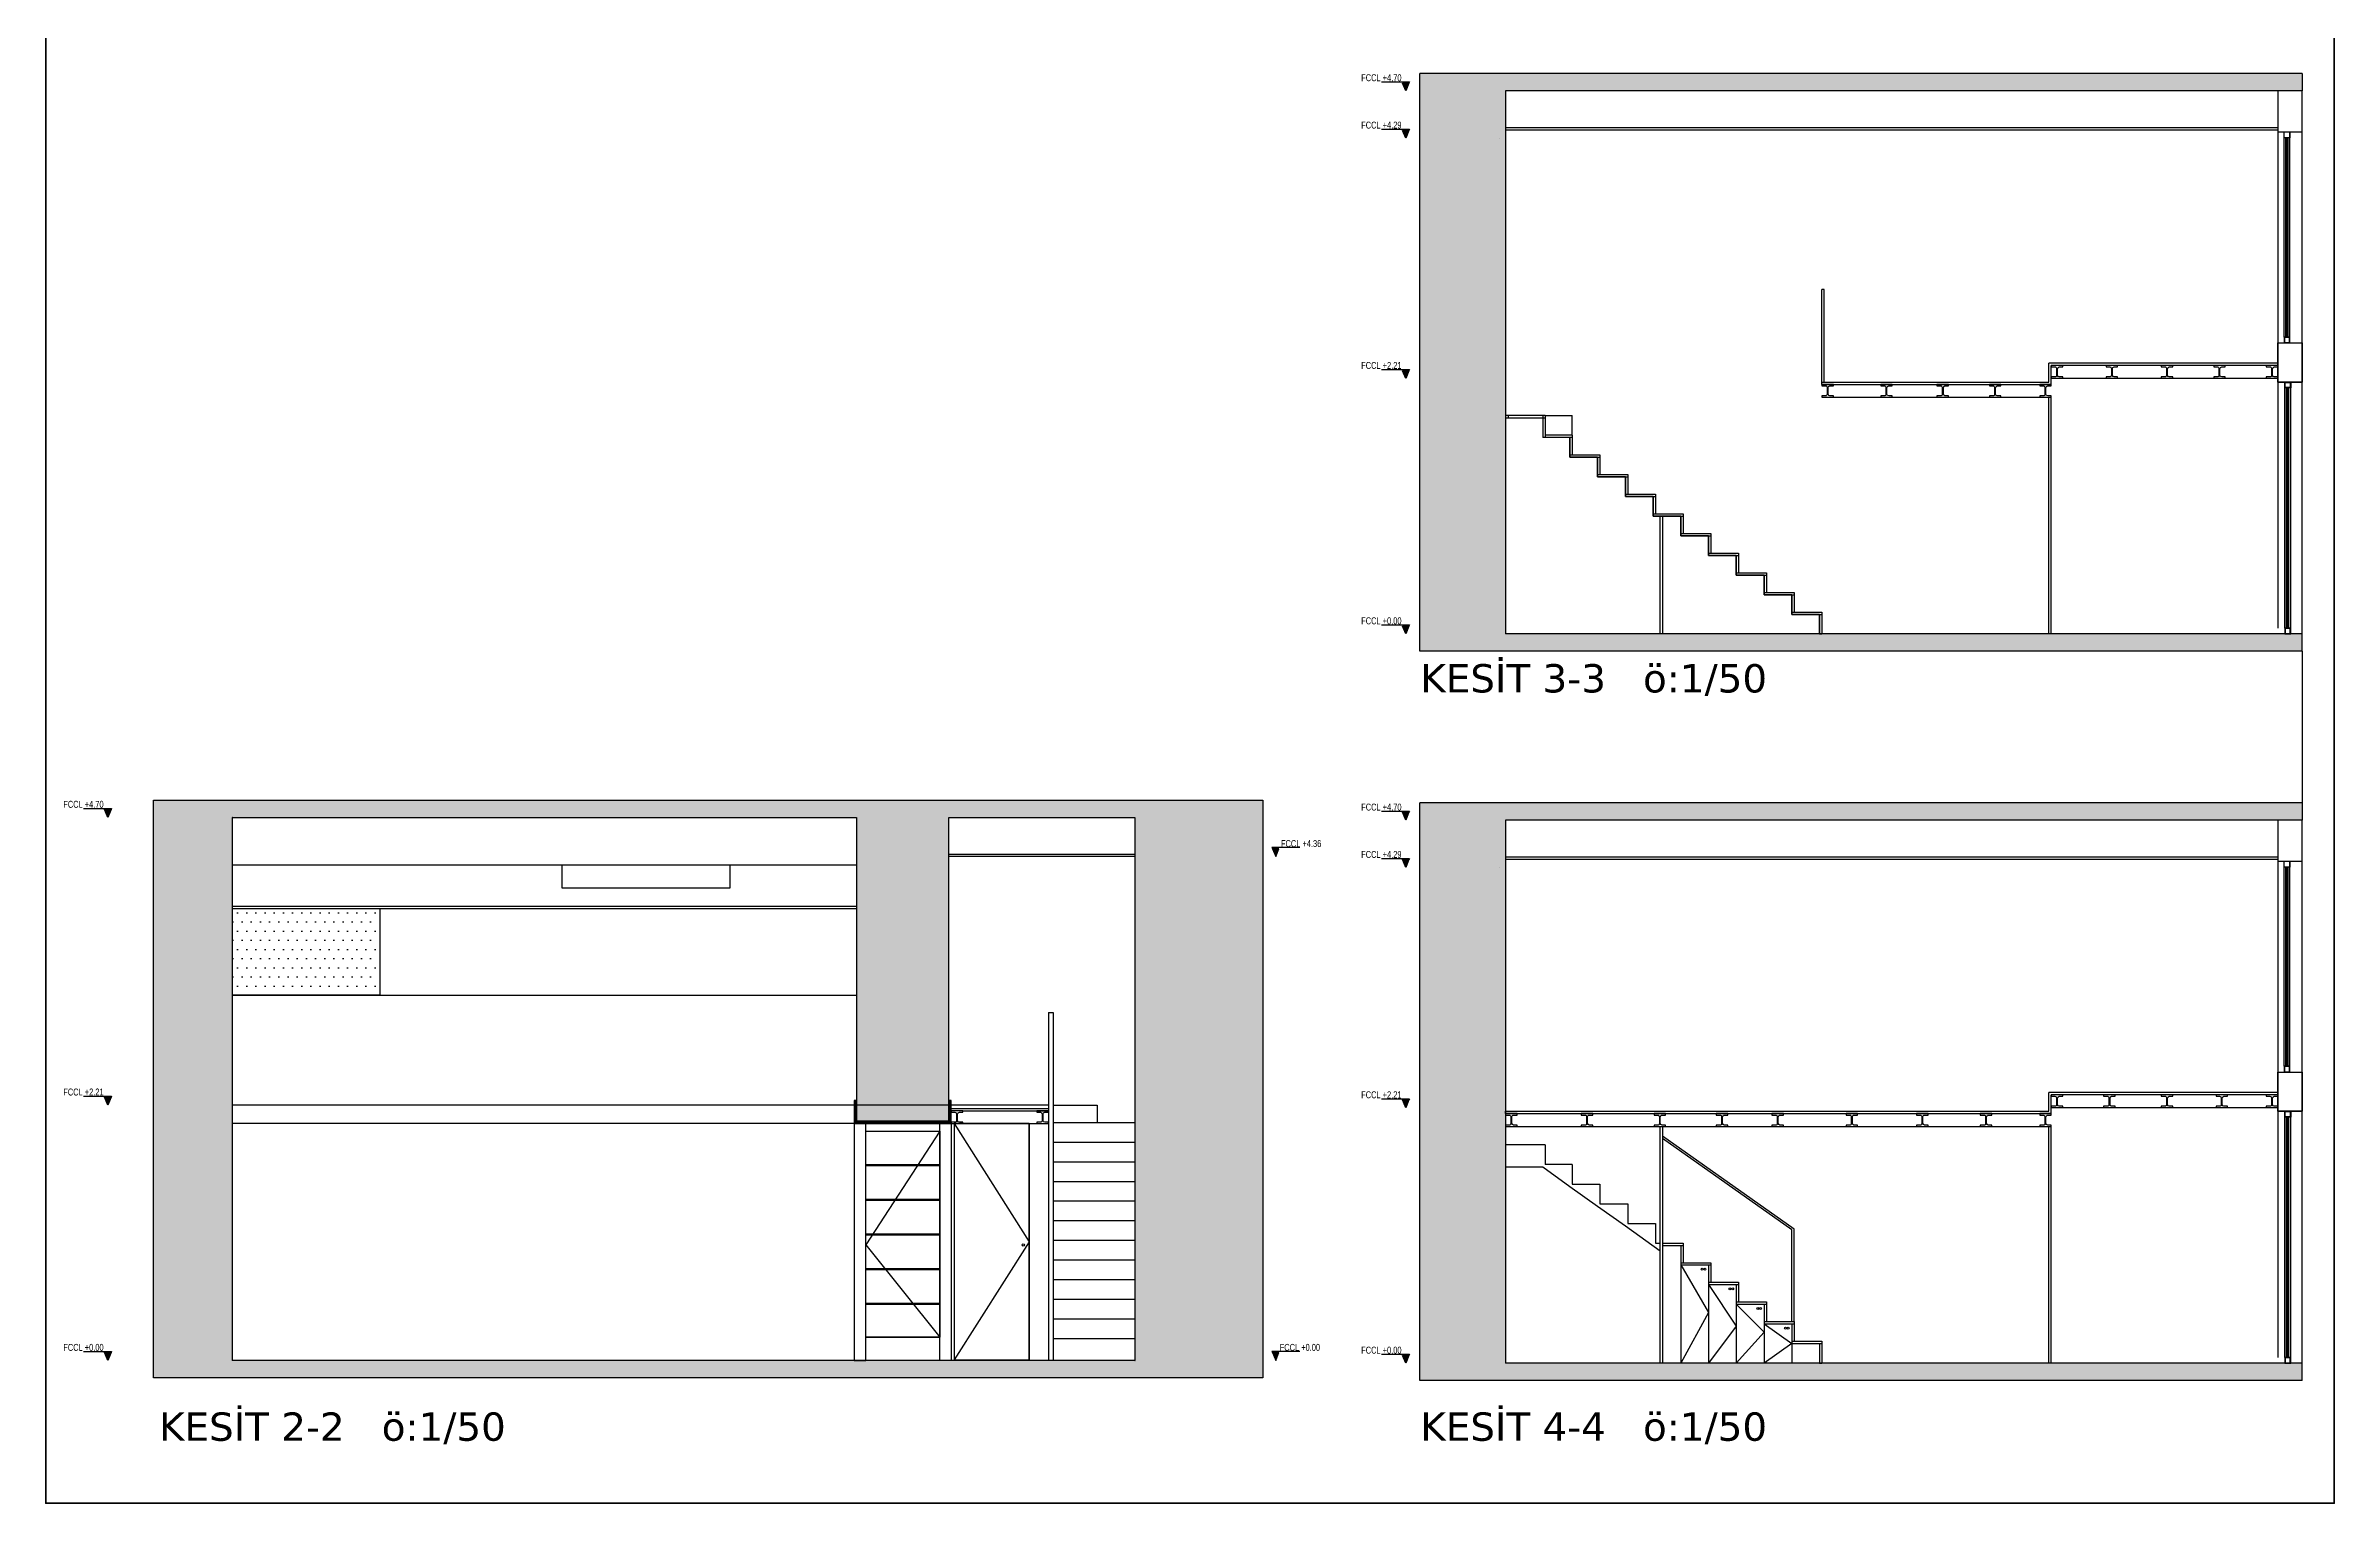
# Model space of a CAD drawing. Header units: centimetres. Extents: x -172755 to -168367, y -82915 to -78980.
# Drawn here: x -172755 to -170776, y -82915 to -81654 of the extents above; entities that cross this region are included whole.
import ezdxf
from ezdxf.enums import TextEntityAlignment as Align

# ---------------------------------------------------------------- set-up
doc = ezdxf.new("R2010")
doc.units = ezdxf.units.CM
doc.header["$LTSCALE"] = 50
for name, pattern in [('DOT', [0.25, 0, -0.25]), ('GF$0$HIDDEN', [0.375, 0.25, -0.125]), ('GF_alt_2$0$HIDDEN', [0.375, 0.25, -0.125]), ('HIDDEN', [9.525, 6.35, -3.175])]:
    doc.linetypes.add(name, pattern=pattern)
doc.layers.get('0').update_dxf_attribs({"color": 161, "lineweight": 35})
for name, color, linetype in [('DIM', 1, 'Continuous'), ('DIM_20', 61, 'Continuous'), ('DIM_50', 61, 'Continuous'), ('DOORS_VIEW', 3, 'Continuous'), ('FURNITURE', 3, 'Continuous'), ('GF$0$DOORS', 4, 'Continuous'), ('GF$0$WALL_PROJECTION', 253, 'GF$0$HIDDEN'), ('GF$0$WOOD_CLADDING', 44, 'Continuous'), ('Levels1_50', 4, 'Continuous'), ('PROFILE', 5, 'Continuous'), ('PROFILE_VIEW', 3, 'Continuous'), ('STONE_CLADDING', 41, 'Continuous'), ('STRUCT_BEAM', 30, 'Continuous'), ('SYMBOL', 7, 'Continuous'), ('TEXT_50', 5, 'Continuous'), ('VIEW', 153, 'Continuous'), ('WALL_GYPSUM_SECTION', 4, 'Continuous'), ('WALL_HATCH', 3, 'Continuous'), ('WALL_PROJECTION', 253, 'HIDDEN'), ('WALL_SECTION', 1, 'Continuous'), ('WALL_VIEW', 7, 'Continuous'), ('WIN_GLASS', 4, 'Continuous'), ('WOOD_CLADDING', 44, 'Continuous')]:
    doc.layers.add(name, color=color, linetype=linetype)
doc.styles.add('ROM0', font='ROMANS.SHX')
doc.styles.get("Standard").update_dxf_attribs({"font": 'arial.ttf'})
doc.styles.add('SWISS', font='swisscl.ttf')

# ---------------------------------------------------------------- blocks, each defined once
blk = doc.blocks.new('-ENSTA01')
at = {"layer": 'DIM', "color": 5}
blk.add_lwpolyline([(-540, 200), (83, 200), (72, 175), (72, 175), (0, 0), (-72, 175), (72, 175)], dxfattribs=at)
at = {"layer": 'DIM', "color": 252}
blk.add_solid([(0, 0), (-72, 175), (72, 175)], dxfattribs=at)
at = {"layer": 'DIM_20', "color": 3, "style": 'ROM0'}
blk.add_attdef('%%P0.00', (-543, 249), '', height=120, dxfattribs=at)

msp = doc.modelspace()

# ---------------------------------------------------------------- hatches: boundary and pattern name
at = {"layer": 'STONE_CLADDING'}
h = msp.add_hatch(dxfattribs=at)
h.set_pattern_fill('ANSI31', color=256, scale=0.2, style=0)
h.set_pattern_definition([(45, (-190525.346, -83033.25525), (-0.449012806, 0.449012806), [])])
h.paths.add_polyline_path([(-172054.1, -82566.4), (-172056.1, -82566.4), (-172056.1, -82584.4), (-172056.1, -82586.4), (-171972.1, -82586.4), (-171972.1, -82566.4), (-171974.1, -82566.4), (-171974.1, -82584.4), (-172054.1, -82584.4)])
at = {"layer": 'VIEW'}
h = msp.add_hatch(dxfattribs=at)
h.set_pattern_fill('DOTS', color=256, scale=5, style=0)
h.set_pattern_definition([(180, (-172466.552, -82475.4144), (-3.96875, 7.9375), [0, -7.9375])])
h.paths.add_polyline_path([(-172594, -82400.4), (-172466.6, -82400.4), (-172466.6, -82475.4), (-172594, -82475.4)])
at = {"layer": 'WALL_HATCH'}
h = msp.add_hatch(dxfattribs=at)
h.set_pattern_fill('ANSI33', color=256, angle=360, style=0)
h.set_pattern_definition([(45, (-180845.7617, -83988.217), (-4.490128, 4.490128), []), (45, (-180841.2716, -83988.217), (-4.490128, 4.490128), [3.175, -1.5875])])
h.paths.add_polyline_path([(-171566.7, -82177.7), (-170803.3, -82177.7), (-170803.3, -82162.7), (-171492.6, -82162.7), (-171492.6, -81692.7), (-170803.3, -81692.7), (-170803.3, -81677.7), (-171566.7, -81677.7)])
h = msp.add_hatch(dxfattribs=at)
h.set_pattern_fill('ANSI33', color=256, angle=360, style=0)
h.set_pattern_definition([(45, (-195103.704, -86554.494), (-4.490128, 4.490128), []), (45, (-195099.214, -86554.494), (-4.490128, 4.490128), [3.175, -1.5875])])
h.paths.add_polyline_path([(-171974.1, -82321.4), (-171813.2, -82321.4), (-171813.2, -82355.4), (-171702.5, -82355.4), (-171702.5, -82306.4), (-172662.3, -82306.4), (-172662.3, -82321.4), (-172594, -82321.4), (-172054.1, -82321.4), (-172054.1, -82400.4), (-172054.1, -82400.4), (-172054.1, -82475.4), (-172054.1, -82475.4), (-172054.1, -82584.4), (-171974.1, -82584.4), (-171974.1, -82566.4), (-171974.1, -82566.4)])
h.paths.add_polyline_path([(-171702.5, -82355.4), (-171813.2, -82355.4), (-171813.2, -82573.4), (-171813.2, -82741.4), (-171812.7, -82741.4), (-171812.7, -82743.4), (-171813.2, -82743.4), (-171813.2, -82791.4), (-171702.5, -82791.4)])
h.paths.add_polyline_path([(-172594, -82570.4), (-172662.3, -82570.4), (-172662.3, -82791.4), (-172594, -82791.4), (-172594, -82781.4), (-172594, -82704.4), (-172594, -82696.4)])
h.paths.add_polyline_path([(-172594, -82321.4), (-172662.3, -82321.4), (-172662.3, -82570.4), (-172594, -82570.4)], flags=17)
h.paths.add_polyline_path([(-171702.5, -82806.4), (-171702.5, -82791.4), (-171813.2, -82791.4), (-171974.1, -82791.4), (-172594, -82791.4), (-172662.3, -82791.4), (-172662.3, -82806.4)])
h = msp.add_hatch(dxfattribs=at)
h.set_pattern_fill('ANSI33', color=256, angle=360, style=0)
h.set_pattern_definition([(45, (-180845.7617, -84619.3876), (-4.490128, 4.490128), []), (45, (-180841.2716, -84619.3876), (-4.490128, 4.490128), [3.175, -1.5875])])
h.paths.add_polyline_path([(-171566.7, -82808.8), (-170803.3, -82808.8), (-170803.3, -82793.8), (-171492.6, -82793.8), (-171492.6, -82323.8), (-170803.3, -82323.8), (-170803.3, -82308.8), (-171566.7, -82308.8)])

# ---------------------------------------------------------------- linework, layer by layer
msp.add_lwpolyline([(-172755.5, -81603.2), (-170775.6, -81603.2), (-170775.6, -82915), (-172755.5, -82915)], close=True)
at = {"layer": 'DIM_50'}
for p, q in [((-170824.4, -81728.2), (-170803.3, -81728.2)), ((-171218.9, -81944.7), (-171218.9, -81864.7)), ((-171216.9, -81864.7), (-171218.9, -81864.7)), ((-171216.9, -81944.7), (-171216.9, -81864.7)), ((-171218.9, -81944.7), (-171022.4, -81944.7)), ((-171218.9, -81946.7), (-171218.9, -81944.7)), ((-171218.9, -81946.7), (-171020.4, -81946.7)), ((-171022.4, -81944.7), (-171022.4, -81928.3)), ((-170824.4, -81928.3), (-171022.4, -81928.3)), ((-171020.4, -81946.7), (-171020.4, -81930.3)), ((-170824.4, -81930.3), (-171020.4, -81930.3)), ((-171010.4, -81941.3), (-170834.4, -81941.3)), ((-171492.6, -81957.7), (-171492.6, -82162.7)), ((-171208.9, -81957.7), (-171030.4, -81957.7)), ((-171458.4, -81973.7), (-171492.6, -81973.7)), ((-171458.4, -81975.9), (-171492.6, -81975.9)), ((-171490.4, -81973.9), (-171490.4, -81975.9)), ((-171460.4, -81973.7), (-171460.4, -81992.7)), ((-171458.4, -81973.7), (-171458.4, -81992.7)), ((-171458.4, -81973.7), (-171434.9, -81973.7)), ((-171434.9, -81990.7), (-171434.9, -81973.7)), ((-171434.9, -81992.7), (-171460.4, -81992.7)), ((-171434.9, -81990.7), (-171458.4, -81990.7)), ((-171436.9, -81992.7), (-171436.9, -82009.7)), ((-171434.9, -81990.7), (-171434.9, -82007.7)), ((-171436.9, -82007.7), (-171410.9, -82007.7)), ((-171436.9, -82009.7), (-171410.9, -82009.7)), ((-171412.9, -82009.7), (-171412.9, -82026.7)), ((-171412.9, -82024.7), (-171386.9, -82024.7)), ((-171410.9, -82007.7), (-171410.9, -82009.7)), ((-171410.9, -82008.7), (-171410.9, -82024.7)), ((-171386.9, -82024.7), (-171386.9, -82026.7)), ((-171386.9, -82025.7), (-171386.9, -82041.7)), ((-171412.9, -82026.7), (-171386.9, -82026.7)), ((-171388.9, -82026.7), (-171388.9, -82043.7)), ((-171388.9, -82041.7), (-171362.9, -82041.7)), ((-171388.9, -82043.7), (-171362.9, -82043.7)), ((-171364.9, -82043.7), (-171364.9, -82060.7)), ((-171362.9, -82041.7), (-171362.9, -82043.7)), ((-171362.9, -82042.7), (-171362.9, -82058.7)), ((-171364.9, -82058.7), (-171338.9, -82058.7)), ((-171364.9, -82060.7), (-171338.9, -82060.7)), ((-171340.9, -82060.7), (-171340.9, -82077.7)), ((-171338.9, -82058.7), (-171338.9, -82060.7)), ((-171338.9, -82059.7), (-171338.9, -82075.7)), ((-171340.9, -82075.7), (-171314.9, -82075.7)), ((-171340.9, -82077.7), (-171314.9, -82077.7)), ((-171316.9, -82077.7), (-171316.9, -82094.7)), ((-171314.9, -82075.7), (-171314.9, -82077.7)), ((-171314.9, -82076.7), (-171314.9, -82092.7)), ((-171316.9, -82092.7), (-171290.9, -82092.7)), ((-171316.9, -82094.7), (-171290.9, -82094.7)), ((-171292.9, -82094.7), (-171292.9, -82111.7)), ((-171290.9, -82092.7), (-171290.9, -82094.7)), ((-171290.9, -82093.7), (-171290.9, -82109.7)), ((-171292.9, -82109.7), (-171266.9, -82109.7)), ((-171292.9, -82111.7), (-171266.9, -82111.7)), ((-171268.9, -82111.7), (-171268.9, -82128.7)), ((-171266.9, -82109.7), (-171266.9, -82111.7)), ((-171266.9, -82110.7), (-171266.9, -82126.7)), ((-171268.9, -82126.7), (-171242.9, -82126.7)), ((-171268.9, -82128.7), (-171242.9, -82128.7)), ((-171244.9, -82128.7), (-171244.9, -82145.7)), ((-171244.9, -82143.7), (-171218.9, -82143.7)), ((-171242.9, -82126.7), (-171242.9, -82128.7)), ((-171242.9, -82127.7), (-171242.9, -82143.7)), ((-171218.9, -82143.7), (-171218.9, -82145.7)), ((-171218.9, -82144.7), (-171218.9, -82162.7)), ((-171244.9, -82145.7), (-171218.9, -82145.7)), ((-171220.9, -82145.7), (-171220.9, -82162.7)), ((-171220.9, -82162.7), (-171218.9, -82162.7)), ((-170803.3, -82177.7), (-170803.3, -82308.8)), ((-170824.4, -82359.4), (-170803.3, -82359.4)), ((-171888.1, -82490.4), (-171888.1, -82791.4)), ((-171888.1, -82490.4), (-171883.9, -82490.4)), ((-171883.9, -82490.4), (-171883.9, -82791.4)), ((-171022.4, -82575.8), (-171022.4, -82559.5)), ((-170824.4, -82559.5), (-171022.4, -82559.5)), ((-171888.1, -82570.4), (-171972.1, -82570.4)), ((-171972.1, -82573.4), (-171888.1, -82573.4)), ((-171962.1, -82575.4), (-171888.1, -82575.4)), ((-171883.9, -82570.4), (-171845.8, -82570.4)), ((-171845.8, -82570.4), (-171845.8, -82585.4)), ((-171492.6, -82575.8), (-171022.4, -82575.8)), ((-171492.6, -82577.8), (-171492.6, -82575.8)), ((-171492.6, -82577.8), (-171020.4, -82577.8)), ((-171020.4, -82577.8), (-171020.4, -82561.5)), ((-170824.4, -82561.5), (-171020.4, -82561.5)), ((-171010.4, -82572.5), (-170834.4, -82572.5)), ((-171883.9, -82585.4), (-171813.2, -82585.4)), ((-171492.6, -82588.8), (-171492.6, -82793.8)), ((-171482.6, -82588.8), (-171030.4, -82588.8)), ((-171242.9, -82677.8), (-171356.7, -82597.3)), ((-171244.9, -82678.4), (-171356.7, -82599.3)), ((-171883.9, -82602.4), (-171813.2, -82602.4)), ((-171883.9, -82619.4), (-171813.2, -82619.4)), ((-171883.9, -82636.4), (-171813.2, -82636.4)), ((-171492.6, -82623.8), (-171460.4, -82623.8)), ((-171460.4, -82623.8), (-171436.9, -82640.8)), ((-171410.9, -82638.8), (-171410.9, -82640.8)), ((-171883.9, -82653.4), (-171813.2, -82653.4)), ((-171436.9, -82640.8), (-171412.9, -82657.8)), ((-171412.9, -82657.8), (-171388.9, -82674.8)), ((-171386.9, -82655.8), (-171386.9, -82657.8)), ((-171883.9, -82670.4), (-171813.2, -82670.4)), ((-171388.9, -82674.8), (-171358.7, -82696.5)), ((-171362.9, -82672.8), (-171362.9, -82674.8)), ((-171244.9, -82757.8), (-171244.9, -82678.4)), ((-171242.9, -82757.8), (-171242.9, -82677.8)), ((-171883.9, -82687.4), (-171813.2, -82687.4)), ((-171362.9, -82689.8), (-171358.7, -82689.8)), ((-171356.7, -82689.8), (-171338.9, -82689.8)), ((-171356.7, -82691.8), (-171338.9, -82691.8)), ((-171340.9, -82691.8), (-171340.9, -82708.8)), ((-171338.9, -82689.8), (-171338.9, -82691.8)), ((-171338.9, -82690.8), (-171338.9, -82706.8)), ((-171883.9, -82704.4), (-171813.2, -82704.4)), ((-171340.9, -82706.8), (-171314.9, -82706.8)), ((-171340.9, -82708.8), (-171314.9, -82708.8)), ((-171340.9, -82708.8), (-171340.9, -82793.8)), ((-171316.9, -82708.8), (-171316.9, -82725.8)), ((-171314.9, -82706.8), (-171314.9, -82708.8)), ((-171314.9, -82707.8), (-171314.9, -82723.8)), ((-171883.9, -82721.4), (-171813.2, -82721.4)), ((-171883.9, -82738.4), (-171813.2, -82738.4)), ((-171316.9, -82723.8), (-171290.9, -82723.8)), ((-171316.9, -82725.8), (-171290.9, -82725.8)), ((-171316.9, -82725.8), (-171316.9, -82793.8)), ((-171292.9, -82725.8), (-171292.9, -82742.8)), ((-171290.9, -82723.8), (-171290.9, -82725.8)), ((-171290.9, -82724.8), (-171290.9, -82740.8)), ((-171883.9, -82755.4), (-171813.2, -82755.4)), ((-171292.9, -82740.8), (-171266.9, -82740.8)), ((-171292.9, -82742.8), (-171266.9, -82742.8)), ((-171292.9, -82742.8), (-171292.9, -82793.8)), ((-171268.9, -82742.8), (-171268.9, -82759.8)), ((-171268.9, -82757.8), (-171242.9, -82757.8)), ((-171266.9, -82740.8), (-171266.9, -82742.8)), ((-171266.9, -82741.8), (-171266.9, -82757.8)), ((-171242.9, -82757.8), (-171242.9, -82759.8)), ((-171242.9, -82758.8), (-171242.9, -82774.8)), ((-171883.9, -82772.4), (-171813.2, -82772.4)), ((-171268.9, -82759.8), (-171242.9, -82759.8)), ((-171268.9, -82759.8), (-171268.9, -82793.8)), ((-171244.9, -82759.8), (-171244.9, -82776.8)), ((-171244.9, -82774.8), (-171218.9, -82774.8)), ((-171244.9, -82776.8), (-171218.9, -82776.8)), ((-171244.9, -82776.8), (-171244.9, -82793.8)), ((-171220.9, -82776.8), (-171220.9, -82793.8)), ((-171218.9, -82774.8), (-171218.9, -82776.8)), ((-171218.9, -82775.8), (-171218.9, -82793.8)), ((-171220.9, -82793.8), (-171218.9, -82793.8))]:
    msp.add_line(p, q, dxfattribs=at)
for centre in [(-171322.4, -82712.4), (-171320, -82712.4), (-171298.4, -82729.4), (-171296, -82729.4), (-171274.4, -82746.4), (-171272, -82746.4), (-171250.4, -82763.4), (-171248, -82763.4)]:
    msp.add_circle(centre, 0.8, dxfattribs=at)
at = {"layer": 'DOORS_VIEW', "color": 253, "linetype": 'HIDDEN', "ltscale": 30}
for p, q in [((-171972.1, -82570.4), (-172594, -82570.4)), ((-171340.9, -82708.8), (-171316.9, -82749.9)), ((-171316.9, -82725.8), (-171292.9, -82761.7)), ((-171316.9, -82749.9), (-171340.9, -82793.8)), ((-171292.9, -82742.8), (-171268.9, -82766.9)), ((-171292.9, -82761.7), (-171316.9, -82793.8)), ((-171268.9, -82766.9), (-171292.9, -82793.8)), ((-171268.9, -82759.8), (-171244.9, -82776.8)), ((-171244.9, -82776.8), (-171268.9, -82793.8))]:
    msp.add_line(p, q, dxfattribs=at)
msp.add_lwpolyline([(-171969.7, -82586.4), (-171904.7, -82688.8), (-171969.7, -82790.9)], dxfattribs=at)
at = {"layer": 'FURNITURE'}
msp.add_line((-170945.2, -82559.5), (-170947.2, -82559.5), dxfattribs=at)
at = {"layer": 'FURNITURE', "color": 253, "linetype": 'GF_alt_2$0$HIDDEN', "ltscale": 30}
msp.add_lwpolyline([(-171982.1, -82592.9), (-172046.1, -82691.4), (-171982.1, -82771.4)], dxfattribs=at)
at = {"layer": 'FURNITURE'}
msp.add_circle((-171909.8, -82691.4), 1, dxfattribs=at)
at = {"layer": 'GF$0$DOORS'}
for points in [[(-171022.4, -82162.7), (-171022.4, -81957.7)], [(-171020.4, -82162.7), (-171020.4, -81957.7)], [(-171022.4, -82793.8), (-171022.4, -82588.8)], [(-171020.4, -82793.8), (-171020.4, -82588.8)]]:
    msp.add_lwpolyline(points, dxfattribs=at)
at = {"layer": 'GF$0$WALL_PROJECTION', "ltscale": 40}
for p, q in [((-171458.4, -82604.8), (-171492.6, -82604.8)), ((-171458.4, -82604.8), (-171458.4, -82621.8)), ((-171434.9, -82621.8), (-171458.4, -82621.8)), ((-171434.9, -82621.8), (-171434.9, -82638.8)), ((-171434.9, -82638.8), (-171410.9, -82638.8)), ((-171410.9, -82639.8), (-171410.9, -82655.8)), ((-171410.9, -82655.8), (-171386.9, -82655.8)), ((-171386.9, -82656.8), (-171386.9, -82672.8)), ((-171386.9, -82672.8), (-171362.9, -82672.8)), ((-171362.9, -82673.8), (-171362.9, -82689.8))]:
    msp.add_line(p, q, dxfattribs=at)
at = {"layer": 'GF$0$WOOD_CLADDING'}
for p, q in [((-171358.7, -82793.8), (-171358.7, -82588.8)), ((-171356.7, -82588.8), (-171356.7, -82793.8)), ((-171356.7, -82793.8), (-171358.7, -82793.8))]:
    msp.add_line(p, q, dxfattribs=at)
msp.add_lwpolyline([(-171358.7, -82162.7), (-171358.7, -82060.7), (-171356.7, -82060.7), (-171356.7, -82162.7)], close=True, dxfattribs=at)
at = {"layer": 'PROFILE'}
for points in [[(-170818.9, -81728.2), (-170813.9, -81728.2), (-170813.9, -81733.2), (-170818.9, -81733.2), (-170818.9, -81728.2)], [(-170818.9, -81910.7), (-170813.9, -81910.7), (-170813.9, -81905.7), (-170818.9, -81905.7), (-170818.9, -81910.7)], [(-170818.3, -81944.7), (-170813.3, -81944.7), (-170813.3, -81949.7), (-170818.3, -81949.7), (-170818.3, -81944.7)], [(-170818.3, -82162.7), (-170813.3, -82162.7), (-170813.3, -82157.7), (-170818.3, -82157.7), (-170818.3, -82162.7)], [(-170818.9, -82359.4), (-170813.9, -82359.4), (-170813.9, -82364.4), (-170818.9, -82364.4), (-170818.9, -82359.4)], [(-170818.9, -82541.8), (-170813.9, -82541.8), (-170813.9, -82536.8), (-170818.9, -82536.8), (-170818.9, -82541.8)], [(-170818.3, -82575.8), (-170813.3, -82575.8), (-170813.3, -82580.8), (-170818.3, -82580.8), (-170818.3, -82575.8)], [(-170818.3, -82793.8), (-170813.3, -82793.8), (-170813.3, -82788.8), (-170818.3, -82788.8), (-170818.3, -82793.8)]]:
    msp.add_lwpolyline(points, dxfattribs=at)
for points in [[(-170818.6, -81910.4), (-170814.2, -81910.4), (-170814.2, -81906), (-170818.6, -81906)], [(-170818, -81945), (-170813.6, -81945), (-170813.6, -81949.4), (-170818, -81949.4)], [(-170818, -82162.4), (-170813.6, -82162.4), (-170813.6, -82158), (-170818, -82158)], [(-170818.6, -82541.5), (-170814.2, -82541.5), (-170814.2, -82537.1), (-170818.6, -82537.1)], [(-170818, -82576.1), (-170813.6, -82576.1), (-170813.6, -82580.5), (-170818, -82580.5)], [(-170818, -82793.5), (-170813.6, -82793.5), (-170813.6, -82789.1), (-170818, -82789.1)]]:
    msp.add_lwpolyline(points, close=True, dxfattribs=at)
at = {"layer": 'PROFILE_VIEW'}
for p, q in [((-170824.4, -81692.7), (-170824.4, -82157.7)), ((-170818.9, -81905.7), (-170818.9, -81728.2)), ((-170813.9, -81905.7), (-170813.9, -81728.2)), ((-170818.3, -82157.7), (-170818.3, -81949.7)), ((-170813.3, -82157.7), (-170813.3, -81949.7)), ((-170824.4, -82323.8), (-170824.4, -82788.8)), ((-170818.9, -82536.8), (-170818.9, -82359.4)), ((-170813.9, -82536.8), (-170813.9, -82359.4)), ((-170818.3, -82788.8), (-170818.3, -82580.8)), ((-170813.3, -82788.8), (-170813.3, -82580.8))]:
    msp.add_line(p, q, dxfattribs=at)
at = {"layer": 'STONE_CLADDING'}
for points in [[(-172054.1, -82566.4), (-172056.1, -82566.4), (-172056.1, -82584.4), (-172056.1, -82586.4), (-171972.1, -82586.4), (-171972.1, -82566.4), (-171974.1, -82566.4), (-171974.1, -82584.4), (-172054.1, -82584.4), (-172054.1, -82566.4)], [(-172056.1, -82586.4), (-172056.1, -82791.4)], [(-171972.1, -82586.4), (-171972.1, -82791.4)]]:
    msp.add_lwpolyline(points, dxfattribs=at)
at = {"layer": 'STRUCT_BEAM'}
for points in [[(-171208.9, -81946.7), (-171218.9, -81946.7), (-171218.9, -81947.9), (-171215.8, -81947.9, -0.46144), (-171214.4, -81949.6), (-171214.4, -81955.3, -0.472845), (-171215.8, -81956.5), (-171218.9, -81956.5), (-171218.9, -81957.7), (-171208.9, -81957.7), (-171208.9, -81956.5), (-171212, -81956.5, -0.358063), (-171213.5, -81955.3), (-171213.5, -81949.6, -0.368529), (-171212, -81947.9), (-171208.9, -81947.9), (-171208.9, -81946.7)], [(-171158, -81946.7), (-171168, -81946.7), (-171168, -81947.9), (-171164.9, -81947.9, -0.46144), (-171163.5, -81949.6), (-171163.5, -81955.3, -0.472845), (-171164.9, -81956.5), (-171168, -81956.5), (-171168, -81957.7), (-171158, -81957.7), (-171158, -81956.5), (-171161.1, -81956.5, -0.358063), (-171162.6, -81955.3), (-171162.6, -81949.6, -0.368529), (-171161.1, -81947.9), (-171158, -81947.9), (-171158, -81946.7)], [(-171109.3, -81946.7), (-171119.3, -81946.7), (-171119.3, -81947.9), (-171116.2, -81947.9, -0.46144), (-171114.7, -81949.6), (-171114.7, -81955.3, -0.472845), (-171116.2, -81956.5), (-171119.3, -81956.5), (-171119.3, -81957.7), (-171109.3, -81957.7), (-171109.3, -81956.5), (-171112.4, -81956.5, -0.358063), (-171113.8, -81955.3), (-171113.8, -81949.6, -0.368529), (-171112.4, -81947.9), (-171109.3, -81947.9), (-171109.3, -81946.7)], [(-171064, -81946.7), (-171074, -81946.7), (-171074, -81947.9), (-171070.9, -81947.9, -0.46144), (-171069.5, -81949.6), (-171069.5, -81955.3, -0.472845), (-171070.9, -81956.5), (-171074, -81956.5), (-171074, -81957.7), (-171064, -81957.7), (-171064, -81956.5), (-171067.1, -81956.5, -0.358063), (-171068.6, -81955.3), (-171068.6, -81949.6, -0.368529), (-171067.1, -81947.9), (-171064, -81947.9), (-171064, -81946.7)], [(-171020.4, -81946.7), (-171030.4, -81946.7), (-171030.4, -81947.9), (-171027.3, -81947.9, -0.46144), (-171025.9, -81949.6), (-171025.9, -81955.3, -0.472845), (-171027.3, -81956.5), (-171030.4, -81956.5), (-171030.4, -81957.7), (-171020.4, -81957.7), (-171020.4, -81956.5), (-171023.5, -81956.5, -0.358063), (-171025, -81955.3), (-171025, -81949.6, -0.368529), (-171023.5, -81947.9), (-171020.4, -81947.9), (-171020.4, -81946.7)], [(-171010.4, -81930.3), (-171020.4, -81930.3), (-171020.4, -81931.5), (-171017.3, -81931.5, -0.46144), (-171015.9, -81933.2), (-171015.9, -81938.9, -0.472845), (-171017.3, -81940.1), (-171020.4, -81940.1), (-171020.4, -81941.3), (-171010.4, -81941.3), (-171010.4, -81940.1), (-171013.5, -81940.1, -0.358063), (-171015, -81938.9), (-171015, -81933.2, -0.368529), (-171013.5, -81931.5), (-171010.4, -81931.5), (-171010.4, -81930.3)], [(-170963, -81930.3), (-170973, -81930.3), (-170973, -81931.5), (-170969.9, -81931.5, -0.46144), (-170968.4, -81933.2), (-170968.4, -81938.9, -0.472845), (-170969.9, -81940.1), (-170973, -81940.1), (-170973, -81941.3), (-170963, -81941.3), (-170963, -81940.1), (-170966.1, -81940.1, -0.358063), (-170967.5, -81938.9), (-170967.5, -81933.2, -0.368529), (-170966.1, -81931.5), (-170963, -81931.5), (-170963, -81930.3)], [(-170915.3, -81930.3), (-170925.3, -81930.3), (-170925.3, -81931.5), (-170922.2, -81931.5, -0.46144), (-170920.7, -81933.2), (-170920.7, -81938.9, -0.472845), (-170922.2, -81940.1), (-170925.3, -81940.1), (-170925.3, -81941.3), (-170915.3, -81941.3), (-170915.3, -81940.1), (-170918.3, -81940.1, -0.358063), (-170919.8, -81938.9), (-170919.8, -81933.2, -0.368529), (-170918.3, -81931.5), (-170915.3, -81931.5), (-170915.3, -81930.3)], [(-170869.9, -81930.3), (-170879.9, -81930.3), (-170879.9, -81931.5), (-170876.8, -81931.5, -0.46144), (-170875.4, -81933.2), (-170875.4, -81938.9, -0.472845), (-170876.8, -81940.1), (-170879.9, -81940.1), (-170879.9, -81941.3), (-170869.9, -81941.3), (-170869.9, -81940.1), (-170873, -81940.1, -0.358063), (-170874.5, -81938.9), (-170874.5, -81933.2, -0.368529), (-170873, -81931.5), (-170869.9, -81931.5), (-170869.9, -81930.3)], [(-170824.4, -81930.3), (-170834.4, -81930.3), (-170834.4, -81931.5), (-170831.3, -81931.5, -0.46144), (-170829.9, -81933.2), (-170829.9, -81938.9, -0.472845), (-170831.3, -81940.1), (-170834.4, -81940.1), (-170834.4, -81941.3), (-170824.4, -81941.3), (-170824.4, -81940.1), (-170827.5, -81940.1, -0.358063), (-170829, -81938.9), (-170829, -81933.2, -0.368529), (-170827.5, -81931.5), (-170824.4, -81931.5), (-170824.4, -81930.3)], [(-171962.1, -82575.4), (-171972.1, -82575.4), (-171972.1, -82576.6), (-171969, -82576.6, -0.46144), (-171967.5, -82578.3), (-171967.5, -82584, -0.472845), (-171969, -82585.2), (-171972.1, -82585.2), (-171972.1, -82586.4), (-171962.1, -82586.4), (-171962.1, -82585.2), (-171965.1, -82585.2, -0.358063), (-171966.6, -82584), (-171966.6, -82578.3, -0.368529), (-171965.1, -82576.6), (-171962.1, -82576.6), (-171962.1, -82575.4)], [(-171888.1, -82575.4), (-171898.1, -82575.4), (-171898.1, -82576.6), (-171895, -82576.6, -0.46144), (-171893.6, -82578.3), (-171893.6, -82584, -0.472845), (-171895, -82585.2), (-171898.1, -82585.2), (-171898.1, -82586.4), (-171888.1, -82586.4), (-171888.1, -82585.2), (-171891.2, -82585.2, -0.358063), (-171892.7, -82584), (-171892.7, -82578.3, -0.368529), (-171891.2, -82576.6), (-171888.1, -82576.6), (-171888.1, -82575.4)], [(-171482.6, -82577.8), (-171492.6, -82577.8), (-171492.6, -82579), (-171489.5, -82579, -0.46144), (-171488.1, -82580.8), (-171488.1, -82586.4, -0.472845), (-171489.5, -82587.7), (-171492.6, -82587.7), (-171492.6, -82588.8), (-171482.6, -82588.8), (-171482.6, -82587.7), (-171485.7, -82587.7, -0.358063), (-171487.2, -82586.4), (-171487.2, -82580.8, -0.368529), (-171485.7, -82579), (-171482.6, -82579), (-171482.6, -82577.8)], [(-171417.1, -82577.8), (-171427.1, -82577.8), (-171427.1, -82579), (-171424, -82579, -0.46144), (-171422.5, -82580.8), (-171422.5, -82586.4, -0.472845), (-171424, -82587.7), (-171427.1, -82587.7), (-171427.1, -82588.8), (-171417.1, -82588.8), (-171417.1, -82587.7), (-171420.2, -82587.7, -0.358063), (-171421.6, -82586.4), (-171421.6, -82580.8, -0.368529), (-171420.2, -82579), (-171417.1, -82579), (-171417.1, -82577.8)], [(-171354.1, -82577.8), (-171364.1, -82577.8), (-171364.1, -82579), (-171361, -82579, -0.46144), (-171359.5, -82580.8), (-171359.5, -82586.4, -0.472845), (-171361, -82587.7), (-171364.1, -82587.7), (-171364.1, -82588.8), (-171354.1, -82588.8), (-171354.1, -82587.7), (-171357.2, -82587.7, -0.358063), (-171358.7, -82586.4), (-171358.7, -82580.8, -0.368529), (-171357.2, -82579), (-171354.1, -82579), (-171354.1, -82577.8)], [(-171300.2, -82577.8), (-171310.2, -82577.8), (-171310.2, -82579), (-171307.1, -82579, -0.46144), (-171305.6, -82580.8), (-171305.6, -82586.4, -0.472845), (-171307.1, -82587.7), (-171310.2, -82587.7), (-171310.2, -82588.8), (-171300.2, -82588.8), (-171300.2, -82587.7), (-171303.3, -82587.7, -0.358063), (-171304.8, -82586.4), (-171304.8, -82580.8, -0.368529), (-171303.3, -82579), (-171300.2, -82579), (-171300.2, -82577.8)], [(-171252.1, -82577.8), (-171262.1, -82577.8), (-171262.1, -82579), (-171259, -82579, -0.46144), (-171257.5, -82580.8), (-171257.5, -82586.4, -0.472845), (-171259, -82587.7), (-171262.1, -82587.7), (-171262.1, -82588.8), (-171252.1, -82588.8), (-171252.1, -82587.7), (-171255.2, -82587.7, -0.358063), (-171256.6, -82586.4), (-171256.6, -82580.8, -0.368529), (-171255.2, -82579), (-171252.1, -82579), (-171252.1, -82577.8)], [(-171188, -82577.8), (-171198, -82577.8), (-171198, -82579), (-171194.9, -82579, -0.46144), (-171193.4, -82580.8), (-171193.4, -82586.4, -0.472845), (-171194.9, -82587.7), (-171198, -82587.7), (-171198, -82588.8), (-171188, -82588.8), (-171188, -82587.7), (-171191.1, -82587.7, -0.358063), (-171192.5, -82586.4), (-171192.5, -82580.8, -0.368529), (-171191.1, -82579), (-171188, -82579), (-171188, -82577.8)], [(-171127, -82577.8), (-171137, -82577.8), (-171137, -82579), (-171133.9, -82579, -0.46144), (-171132.5, -82580.8), (-171132.5, -82586.4, -0.472845), (-171133.9, -82587.7), (-171137, -82587.7), (-171137, -82588.8), (-171127, -82588.8), (-171127, -82587.7), (-171130.1, -82587.7, -0.358063), (-171131.6, -82586.4), (-171131.6, -82580.8, -0.368529), (-171130.1, -82579), (-171127, -82579), (-171127, -82577.8)], [(-171071.8, -82577.8), (-171081.8, -82577.8), (-171081.8, -82579), (-171078.7, -82579, -0.46144), (-171077.2, -82580.8), (-171077.2, -82586.4, -0.472845), (-171078.7, -82587.7), (-171081.8, -82587.7), (-171081.8, -82588.8), (-171071.8, -82588.8), (-171071.8, -82587.7), (-171074.9, -82587.7, -0.358063), (-171076.4, -82586.4), (-171076.4, -82580.8, -0.368529), (-171074.9, -82579), (-171071.8, -82579), (-171071.8, -82577.8)], [(-171020.4, -82577.8), (-171030.4, -82577.8), (-171030.4, -82579), (-171027.3, -82579, -0.46144), (-171025.9, -82580.8), (-171025.9, -82586.4, -0.472845), (-171027.3, -82587.7), (-171030.4, -82587.7), (-171030.4, -82588.8), (-171020.4, -82588.8), (-171020.4, -82587.7), (-171023.5, -82587.7, -0.358063), (-171025, -82586.4), (-171025, -82580.8, -0.368529), (-171023.5, -82579), (-171020.4, -82579), (-171020.4, -82577.8)], [(-171010.4, -82561.5), (-171020.4, -82561.5), (-171020.4, -82562.7), (-171017.3, -82562.7, -0.46144), (-171015.9, -82564.4), (-171015.9, -82570.1, -0.472845), (-171017.3, -82571.3), (-171020.4, -82571.3), (-171020.4, -82572.5), (-171010.4, -82572.5), (-171010.4, -82571.3), (-171013.5, -82571.3, -0.358063), (-171015, -82570.1), (-171015, -82564.4, -0.368529), (-171013.5, -82562.7), (-171010.4, -82562.7), (-171010.4, -82561.5)], [(-170965.1, -82561.5), (-170975.1, -82561.5), (-170975.1, -82562.7), (-170972, -82562.7, -0.46144), (-170970.5, -82564.4), (-170970.5, -82570.1, -0.472845), (-170972, -82571.3), (-170975.1, -82571.3), (-170975.1, -82572.5), (-170965.1, -82572.5), (-170965.1, -82571.3), (-170968.2, -82571.3, -0.358063), (-170969.6, -82570.1), (-170969.6, -82564.4, -0.368529), (-170968.2, -82562.7), (-170965.1, -82562.7), (-170965.1, -82561.5)], [(-170915.3, -82561.5), (-170925.3, -82561.5), (-170925.3, -82562.7), (-170922.2, -82562.7, -0.46144), (-170920.7, -82564.4), (-170920.7, -82570.1, -0.472845), (-170922.2, -82571.3), (-170925.3, -82571.3), (-170925.3, -82572.5), (-170915.3, -82572.5), (-170915.3, -82571.3), (-170918.3, -82571.3, -0.358063), (-170919.8, -82570.1), (-170919.8, -82564.4, -0.368529), (-170918.3, -82562.7), (-170915.3, -82562.7), (-170915.3, -82561.5)], [(-170867.9, -82561.5), (-170877.9, -82561.5), (-170877.9, -82562.7), (-170874.8, -82562.7, -0.46144), (-170873.4, -82564.4), (-170873.4, -82570.1, -0.472845), (-170874.8, -82571.3), (-170877.9, -82571.3), (-170877.9, -82572.5), (-170867.9, -82572.5), (-170867.9, -82571.3), (-170871, -82571.3, -0.358063), (-170872.5, -82570.1), (-170872.5, -82564.4, -0.368529), (-170871, -82562.7), (-170867.9, -82562.7), (-170867.9, -82561.5)], [(-170824.4, -82561.5), (-170834.4, -82561.5), (-170834.4, -82562.7), (-170831.3, -82562.7, -0.46144), (-170829.9, -82564.4), (-170829.9, -82570.1, -0.472845), (-170831.3, -82571.3), (-170834.4, -82571.3), (-170834.4, -82572.5), (-170824.4, -82572.5), (-170824.4, -82571.3), (-170827.5, -82571.3, -0.358063), (-170829, -82570.1), (-170829, -82564.4, -0.368529), (-170827.5, -82562.7), (-170824.4, -82562.7), (-170824.4, -82561.5)]]:
    msp.add_lwpolyline(points, format="xyb", close=True, dxfattribs=at)
at = {"layer": 'SYMBOL', "linetype": 'DOT', "ltscale": 20}
for p, q in [((-171492.6, -81692.7), (-171578.9, -81692.7)), ((-171498.1, -81733.7), (-171578.9, -81733.7)), ((-171492.6, -81941.7), (-171578.9, -81941.7)), ((-171492.6, -82162.7), (-171578.9, -82162.7)), ((-172594, -82321.4), (-172701.8, -82321.4)), ((-171492.6, -82323.8), (-171578.9, -82323.8)), ((-171814.2, -82355.4), (-171691.4, -82355.4)), ((-171498.1, -82364.8), (-171578.9, -82364.8)), ((-172594, -82570.4), (-172701.8, -82570.4)), ((-171492.6, -82572.8), (-171578.9, -82572.8)), ((-172594, -82791.4), (-172701.8, -82791.4)), ((-171813.2, -82791.4), (-171691.4, -82791.4)), ((-171492.6, -82793.8), (-171578.9, -82793.8))]:
    msp.add_line(p, q, dxfattribs=at)
at = {"layer": 'VIEW'}
msp.add_lwpolyline([(-171220.9, -82162.7), (-171220.9, -82162.7), (-171220.9, -82145.7), (-171244.9, -82145.7), (-171244.9, -82128.7), (-171268.9, -82128.7), (-171268.9, -82111.7), (-171292.9, -82111.7), (-171292.9, -82094.7), (-171316.9, -82094.7), (-171316.9, -82077.7), (-171340.9, -82077.7), (-171340.9, -82060.7), (-171364.9, -82060.7), (-171364.9, -82043.7), (-171388.9, -82043.7), (-171388.9, -82026.7), (-171412.9, -82026.7), (-171412.9, -82009.7), (-171436.9, -82009.7), (-171436.9, -81992.7), (-171458.9, -81992.7)], dxfattribs=at)
at = {"layer": 'WALL_GYPSUM_SECTION'}
for points in [[(-170824.4, -81724.7), (-171492.6, -81724.7)], [(-170824.4, -81726.7), (-171492.6, -81726.7)], [(-171813.2, -82353.4), (-171974.2, -82353.4)], [(-171813.2, -82355.4), (-171974.2, -82355.4)], [(-170824.4, -82355.8), (-171492.6, -82355.8)], [(-170824.4, -82357.8), (-171492.6, -82357.8)], [(-172594, -82398.4), (-172054.1, -82398.4)], [(-172594, -82400.4), (-172054.1, -82400.4)]]:
    msp.add_lwpolyline(points, dxfattribs=at)
at = {"layer": 'WALL_PROJECTION', "ltscale": 20}
for points in [[(-172594, -82362.4), (-172054.1, -82362.4)], [(-172309, -82362.4), (-172309, -82382.4), (-172163.5, -82382.4), (-172163.5, -82362.4)]]:
    msp.add_lwpolyline(points, dxfattribs=at)
at = {"layer": 'WALL_SECTION'}
for p, q in [((-170803.3, -81677.7), (-171566.7, -81677.7)), ((-171566.7, -82177.7), (-171566.7, -81677.7)), ((-170803.3, -81677.7), (-170803.3, -81692.7)), ((-170803.3, -81692.7), (-171492.6, -81692.7)), ((-171492.6, -81692.7), (-171492.6, -82162.7)), ((-170803.3, -82162.7), (-171492.6, -82162.7)), ((-170803.3, -82177.7), (-170803.3, -82162.7)), ((-170803.3, -82177.7), (-171566.7, -82177.7)), ((-170803.3, -82308.8), (-171566.7, -82308.8)), ((-171566.7, -82808.8), (-171566.7, -82308.8)), ((-170803.3, -82308.8), (-170803.3, -82323.8)), ((-170803.3, -82323.8), (-171492.6, -82323.8)), ((-171492.6, -82323.8), (-171492.6, -82793.8)), ((-172054.1, -82584.4), (-171974.1, -82584.4)), ((-170803.3, -82793.8), (-171492.6, -82793.8)), ((-170803.3, -82808.8), (-170803.3, -82793.8)), ((-170803.3, -82808.8), (-171566.7, -82808.8))]:
    msp.add_line(p, q, dxfattribs=at)
msp.add_lwpolyline([(-172662.3, -82806.4), (-172662.3, -82306.4), (-171702.5, -82306.4), (-171702.5, -82806.4)], close=True, dxfattribs=at)
msp.add_lwpolyline([(-172054.1, -82584.4), (-171974.1, -82584.4), (-171974.1, -82321.4), (-171813.2, -82321.4), (-171813.2, -82573.4), (-171813.2, -82573.4), (-171813.2, -82791.4), (-171813.2, -82791.4), (-171974.1, -82791.4), (-172594, -82791.4), (-172594, -82321.4), (-172054.1, -82321.4), (-172054.1, -82584.4)], dxfattribs=at)
at = {"layer": 'WALL_VIEW'}
for points in [[(-170803.3, -82162.7), (-170803.3, -81692.7)], [(-170824.4, -81944.7), (-170803.3, -81944.7)], [(-170803.3, -82793.8), (-170803.3, -82323.8)], [(-170824.4, -82575.8), (-170803.3, -82575.8)]]:
    msp.add_lwpolyline(points, dxfattribs=at)
for points in [[(-170824.4, -81910.7), (-170803.3, -81910.7), (-170803.3, -81944.7), (-170824.4, -81944.7)], [(-172594, -82400.4), (-172466.6, -82400.4), (-172466.6, -82475.4), (-172594, -82475.4)], [(-170824.4, -82541.8), (-170803.3, -82541.8), (-170803.3, -82575.8), (-170824.4, -82575.8)]]:
    msp.add_lwpolyline(points, close=True, dxfattribs=at)
at = {"layer": 'WIN_GLASS'}
for p, q in [((-170817.4, -81905.7), (-170817.4, -81733.2)), ((-170816.4, -81905.7), (-170816.4, -81733.2)), ((-170815.4, -81905.7), (-170815.4, -81733.2)), ((-170816.8, -82157.7), (-170816.8, -81949.7)), ((-170815.8, -82157.7), (-170815.8, -81949.7)), ((-170814.8, -82157.7), (-170814.8, -81949.7)), ((-170817.4, -82536.8), (-170817.4, -82364.4)), ((-170816.4, -82536.8), (-170816.4, -82364.4)), ((-170815.4, -82536.8), (-170815.4, -82364.4)), ((-170816.8, -82788.8), (-170816.8, -82580.8)), ((-170815.8, -82788.8), (-170815.8, -82580.8)), ((-170814.8, -82788.8), (-170814.8, -82580.8))]:
    msp.add_line(p, q, dxfattribs=at)
msp.add_lwpolyline([(-172046.1, -82592.9), (-171982.1, -82592.9), (-171982.1, -82771.4), (-172046.1, -82771.4)], close=True, dxfattribs=at)
at = {"layer": 'WIN_GLASS', "color": 253}
for points in [[(-172046.1, -82621.9), (-171982.1, -82621.9), (-171982.1, -82622.9), (-172046.1, -82622.9)], [(-172046.1, -82651.9), (-171982.1, -82651.9), (-171982.1, -82652.9), (-172046.1, -82652.9)], [(-172046.1, -82681.9), (-171982.1, -82681.9), (-171982.1, -82682.9), (-172046.1, -82682.9)], [(-172046.1, -82711.9), (-171982.1, -82711.9), (-171982.1, -82712.9), (-172046.1, -82712.9)], [(-172046.1, -82741.9), (-171982.1, -82741.9), (-171982.1, -82742.9), (-172046.1, -82742.9)]]:
    msp.add_lwpolyline(points, close=True, dxfattribs=at)
at = {"layer": 'WOOD_CLADDING'}
for points in [[(-172054.1, -82475.4), (-172054.1, -82566.4), (-172056.1, -82566.4), (-172056.1, -82586.4), (-172594, -82586.4), (-172594, -82475.4)], [(-172046.1, -82586.4), (-172056.1, -82586.4), (-172056.1, -82791.4), (-172046.1, -82791.4)], [(-171982.1, -82586.4), (-171972.1, -82586.4), (-171972.1, -82791.4), (-171982.1, -82791.4)], [(-171904.7, -82586.4), (-171969.7, -82586.4), (-171969.7, -82790.9), (-171904.7, -82790.9)]]:
    msp.add_lwpolyline(points, close=True, dxfattribs=at)
for points in [[(-171974.2, -82586.4), (-171888.1, -82586.4)], [(-171904.7, -82586.1), (-171904.7, -82791.4)], [(-172046.1, -82771.4), (-171982.1, -82771.4)]]:
    msp.add_lwpolyline(points, dxfattribs=at)

# ---------------------------------------------------------------- block references
at = {"layer": 'Levels1_50'}
ref = msp.add_blockref('-ENSTA01', (-171578.9, -81692.7), dxfattribs=dict(at, xscale=0.03888000000006286, yscale=0.03888000000006286, zscale=0.03888000000006286))
ref.add_attrib('%%P0.00', 'FCCL +4.70', dxfattribs={"layer": 'DIM_20', "color": 3, "height": 6, "style": 'SWISS'}).set_placement((-171600, -81684.3), align=Align.CENTER)
ref = msp.add_blockref('-ENSTA01', (-171578.9, -81733.7), dxfattribs=dict(at, xscale=0.03888000000006286, yscale=0.03888000000006286, zscale=0.03888000000006286))
ref.add_attrib('%%P0.00', 'FCCL +4.29', dxfattribs={"layer": 'DIM_20', "color": 3, "height": 6, "style": 'SWISS'}).set_placement((-171600, -81725.3), align=Align.CENTER)
ref = msp.add_blockref('-ENSTA01', (-171578.9, -81941.7), dxfattribs=dict(at, xscale=0.03888000000006286, yscale=0.03888000000006286, zscale=0.03888000000006286))
ref.add_attrib('%%P0.00', 'FCCL +2.21', dxfattribs={"layer": 'DIM_20', "color": 3, "height": 6, "style": 'SWISS'}).set_placement((-171600, -81933.3), align=Align.CENTER)
ref = msp.add_blockref('-ENSTA01', (-171578.9, -82162.7), dxfattribs=dict(at, xscale=0.03888000000006286, yscale=0.03888000000006286, zscale=0.03888000000006286))
ref.add_attrib('%%P0.00', 'FCCL +0.00', dxfattribs={"layer": 'DIM_20', "color": 3, "height": 6, "style": 'SWISS'}).set_placement((-171600, -82154.3), align=Align.CENTER)
ref = msp.add_blockref('-ENSTA01', (-172701.8, -82321.4), dxfattribs=dict(at, xscale=0.03888000000006286, yscale=0.03888000000006286, zscale=0.03888000000006286))
ref.add_attrib('%%P0.00', 'FCCL +4.70', dxfattribs={"layer": 'DIM_20', "color": 3, "height": 6, "style": 'SWISS'}).set_placement((-172722.9, -82313.1), align=Align.CENTER)
ref = msp.add_blockref('-ENSTA01', (-171578.9, -82323.8), dxfattribs=dict(at, xscale=0.03888000000006286, yscale=0.03888000000006286, zscale=0.03888000000006286))
ref.add_attrib('%%P0.00', 'FCCL +4.70', dxfattribs={"layer": 'DIM_20', "color": 3, "height": 6, "style": 'SWISS'}).set_placement((-171600, -82315.5), align=Align.CENTER)
ref = msp.add_blockref('-ENSTA01', (-171691.4, -82355.4), dxfattribs=dict(at, xscale=-0.03888000000006286, yscale=0.03887999999824387, zscale=0.03888))
ref.add_attrib('%%P0.00', 'FCCL +4.36', dxfattribs={"layer": 'DIM_20', "color": 3, "height": 6, "style": 'SWISS'}).set_placement((-171669.4, -82347.1), align=Align.CENTER)
ref = msp.add_blockref('-ENSTA01', (-171578.9, -82364.8), dxfattribs=dict(at, xscale=0.03888000000006286, yscale=0.03888000000006286, zscale=0.03888000000006286))
ref.add_attrib('%%P0.00', 'FCCL +4.29', dxfattribs={"layer": 'DIM_20', "color": 3, "height": 6, "style": 'SWISS'}).set_placement((-171600, -82356.5), align=Align.CENTER)
ref = msp.add_blockref('-ENSTA01', (-172701.8, -82570.4), dxfattribs=dict(at, xscale=0.03888000000006286, yscale=0.03888000000006286, zscale=0.03888000000006286))
ref.add_attrib('%%P0.00', 'FCCL +2.21', dxfattribs={"layer": 'DIM_20', "color": 3, "height": 6, "style": 'SWISS'}).set_placement((-172722.9, -82562.1), align=Align.CENTER)
ref = msp.add_blockref('-ENSTA01', (-171578.9, -82572.8), dxfattribs=dict(at, xscale=0.03888000000006286, yscale=0.03888000000006286, zscale=0.03888000000006286))
ref.add_attrib('%%P0.00', 'FCCL +2.21', dxfattribs={"layer": 'DIM_20', "color": 3, "height": 6, "style": 'SWISS'}).set_placement((-171600, -82564.5), align=Align.CENTER)
ref = msp.add_blockref('-ENSTA01', (-172701.8, -82791.4), dxfattribs=dict(at, xscale=0.03888000000006286, yscale=0.03888000000006286, zscale=0.03888000000006286))
ref.add_attrib('%%P0.00', 'FCCL +0.00', dxfattribs={"layer": 'DIM_20', "color": 3, "height": 6, "style": 'SWISS'}).set_placement((-172722.9, -82783.1), align=Align.CENTER)
ref = msp.add_blockref('-ENSTA01', (-171691.4, -82791.4), dxfattribs=dict(at, xscale=-0.03888000000006286, yscale=0.03887999999824387, zscale=0.03888))
ref.add_attrib('%%P0.00', 'FCCL +0.00', dxfattribs={"layer": 'DIM_20', "color": 3, "height": 6, "style": 'SWISS'}).set_placement((-171670.5, -82783.1), align=Align.CENTER)
ref = msp.add_blockref('-ENSTA01', (-171578.9, -82793.8), dxfattribs=dict(at, xscale=0.03888000000006286, yscale=0.03888000000006286, zscale=0.03888000000006286))
ref.add_attrib('%%P0.00', 'FCCL +0.00', dxfattribs={"layer": 'DIM_20', "color": 3, "height": 6, "style": 'SWISS'}).set_placement((-171600, -82785.5), align=Align.CENTER)

# ---------------------------------------------------------------- texts
at = {"layer": 'TEXT_50', "char_height": 24.5, "width": 403.406, "attachment_point": 1}
for s, insert in [('{\\fVerdana|b0|i0|c162|p34;KESİT 3-3   ö:1/50}', (-171566.3, -82188.8)), ('{\\fVerdana|b0|i0|c162|p34;KESİT 2-2   ö:1/50}', (-172657.5, -82836.4)), ('{\\fVerdana|b0|i0|c162|p34;KESİT 4-4   ö:1/50}', (-171566.3, -82836.4))]:
    msp.add_mtext(s, dxfattribs=dict(at, insert=insert))

doc.saveas('drawing.dxf')
